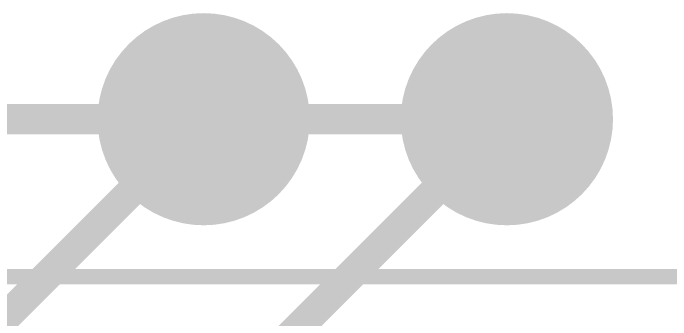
# Model space of a CAD drawing. Extents: x -0.1 to 40.8, y -10.2 to 23.
# Drawn here: x 25.07 to 30.58, y 4.67 to 7.24 of the extents above; entities that cross this region are included whole.
import ezdxf

# ---------------------------------------------------------------- set-up
doc = ezdxf.new("R2010")
doc.units = 0
for name, color, linetype in [('1', 12, 'CONTINUOUS'), ('17', 110, 'CONTINUOUS'), ('22', 40, 'CONTINUOUS'), ('49', 6, 'CONTINUOUS')]:
    doc.layers.add(name, color=color, linetype=linetype)

# ---------------------------------------------------------------- blocks, each defined once
blk = doc.blocks.new('ROUNDP')
at = {"const_width": 0.5}
blk.add_lwpolyline([(0, -0.25, 1), (0, 0.25, 1), (0, -0.25)], format="xyb", dxfattribs=at)

msp = doc.modelspace()

# ---------------------------------------------------------------- linework, layer by layer
at = {"layer": '1', "const_width": 0.254}
for points in [[(24.384, 4.064), (26.67, 6.35)], [(26.416, 3.556), (29.21, 6.35)]]:
    msp.add_lwpolyline(points, dxfattribs=at)
at = {"layer": '1', "const_width": 0.127}
for points in [[(26.7149, 6.3051, 1), (26.6251, 6.3949)], [(29.2549, 6.3051, 1), (29.1651, 6.3949)]]:
    msp.add_lwpolyline(points, format="xyb", dxfattribs=at)
at = {"layer": '22', "const_width": 0.127}
msp.add_lwpolyline([(40.41, 5.03), (0.23, 5.03)], dxfattribs=at)
at = {"layer": '49', "const_width": 0.254}
msp.add_lwpolyline([(11.43, 6.35), (29.21, 6.35)], dxfattribs=at)
at = {"layer": '49', "const_width": 0.127}
msp.add_lwpolyline([(29.21, 6.2865, 1), (29.21, 6.4135)], format="xyb", dxfattribs=at)

# ---------------------------------------------------------------- block references
at = {"layer": '17', "xscale": 1.778, "yscale": 1.778, "rotation": 180}
for p in [(26.67, 6.35), (26.67, 6.35), (29.21, 6.35), (29.21, 6.35)]:
    msp.add_blockref('ROUNDP', p, dxfattribs=at)

doc.saveas('drawing.dxf')
